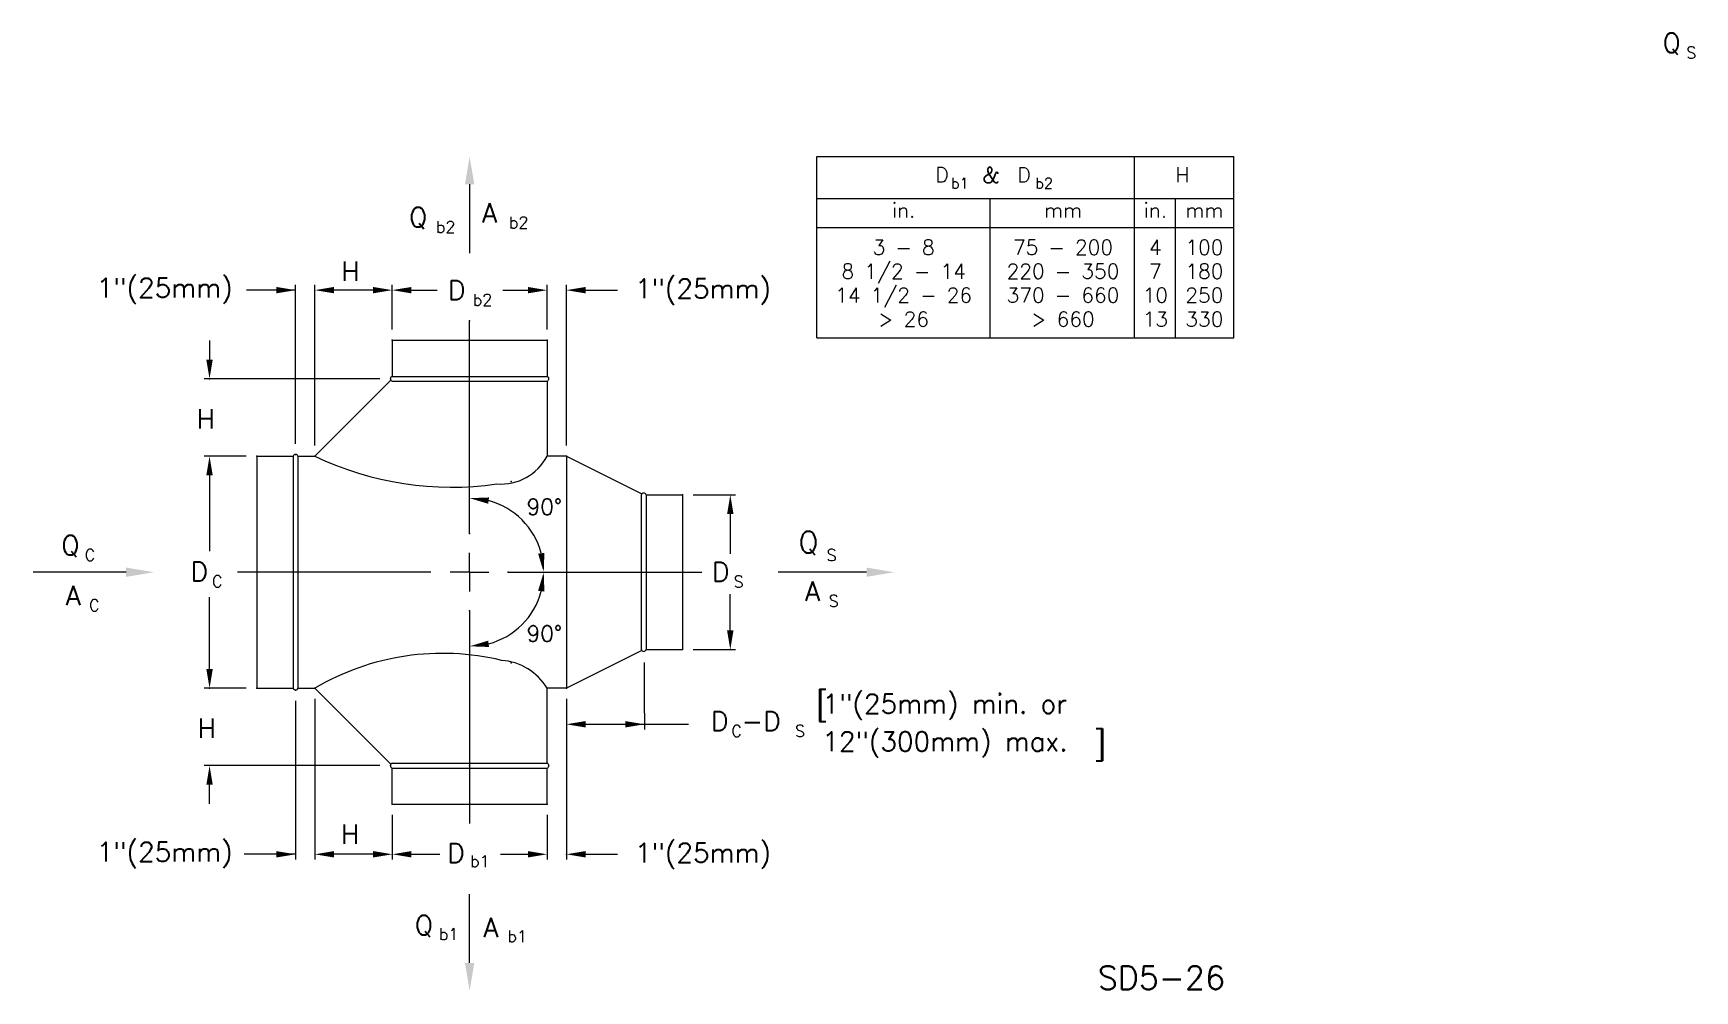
# Model space of a CAD drawing. Extents: x 0.2 to 15.9, y 0.2 to 9.2.
import ezdxf
from ezdxf.enums import TextEntityAlignment as Align

# ---------------------------------------------------------------- set-up
doc = ezdxf.new("R2010")
doc.units = 0
doc.header["$LTSCALE"] = 3
doc.header["$MEASUREMENT"] = 0
doc.layers.get('0').update_dxf_attribs({"linetype": 'CONTINUOUS'})
doc.layers.get('DEFPOINTS').update_dxf_attribs({"linetype": 'CONTINUOUS'})
doc.layers.add('ALT', color=7, linetype='CONTINUOUS')
doc.layers.add('NUMBER', color=7, linetype='CONTINUOUS')
doc.styles.add('ROMANS', font='romans')
doc.dimstyles.get("Standard").update_dxf_attribs({"dimtxt": 0.18, "dimasz": 0.18, "dimexe": 0.18, "dimexo": 0.0625, "dimgap": 0.09, "dimtad": 0, "dimtih": 1, "dimtoh": 1, "dimdec": 4, "dimzin": 0, "dimdsep": 46, "dimtxsty": 'Standard', "dimcen": 0.09, "dimadec": 0, "dimazin": 0, "dimtfac": 1, "dimtdec": 4, "dimtofl": 0, "dimtmove": 0, "dimatfit": 3, "dimfxl": 0, "dimtolj": 1, "dimtzin": 0, "dimarcsym": 0})

# ---------------------------------------------------------------- blocks, each defined once
blk = doc.blocks.new('*D6')
at = {"layer": 'ALT', "color": 0, "lineweight": -2}
for p, q in [((5.255, 2.859), (5.255, 2.67)), ((5.989, 2.826), (5.989, 2.67)), ((5.435, 2.72), (5.809, 2.72))]:
    blk.add_line(p, q, dxfattribs=at)
at = {"layer": 'ALT', "color": 0}
for points in [[(5.435, 2.75), (5.435, 2.69), (5.255, 2.72)], [(5.809, 2.75), (5.809, 2.69), (5.989, 2.72)]]:
    blk.add_solid(points, dxfattribs=at)
at = {"layer": 'DEFPOINTS', "color": 0}
for p in [(5.255, 2.959), (5.989, 2.926), (5.989, 2.72)]:
    blk.add_point(p, dxfattribs=at)

msp = doc.modelspace()

# ---------------------------------------------------------------- linework, layer by layer
for p, q in [((4.3454, 7.79901), (4.3454, 7.15134)), ((4.3454, 4.51407), (4.3454, 6.5153)), ((3.61767, 6.33337), (5.07312, 6.33337)), ((3.61767, 6.33337), (3.61767, 5.99226)), ((5.07312, 6.33337), (5.07312, 5.99226)), ((2.88995, 5.24179), (3.60457, 5.95641)), ((3.61767, 5.99226), (5.07312, 5.99226)), ((3.61767, 5.94677), (5.07312, 5.94677)), ((5.07312, 5.94677), (5.07312, 5.24179)), ((2.34416, 5.24179), (2.34416, 3.05863)), ((2.34416, 5.24179), (2.68528, 5.24179)), ((2.68528, 5.24179), (2.68528, 3.05863)), ((2.73076, 5.24179), (2.73076, 3.05863)), ((2.73076, 5.24179), (2.88995, 5.24179)), ((5.25505, 5.24179), (5.07312, 5.24179)), ((5.25505, 5.24179), (5.25505, 3.05863)), ((5.25505, 5.24179), (5.96491, 4.88686)), ((5.96003, 4.87793), (5.96003, 3.42249)), ((6.00551, 4.87793), (6.34663, 4.87793)), ((6.00551, 4.87793), (6.00551, 3.42249)), ((6.34663, 4.87793), (6.34663, 3.42249)), ((4.3454, 4.15021), (4.3454, 4.33214)), ((1.11496, 4.15021), (0.24129, 4.15021)), ((3.98154, 4.15021), (2.16223, 4.15021)), ((4.3454, 4.15021), (4.16347, 4.15021)), ((4.3454, 4.15021), (4.3454, 3.96828)), ((4.3454, 4.15021), (4.52733, 4.15021)), ((4.70926, 4.15021), (6.52856, 4.15021)), ((8.07865, 4.15021), (7.24607, 4.15021)), ((4.3454, 3.78635), (4.3454, 1.78512)), ((5.96491, 3.41356), (5.25505, 3.05863)), ((6.00551, 3.42249), (6.34663, 3.42249)), ((2.34416, 3.05863), (2.68528, 3.05863)), ((2.73076, 3.05863), (2.88995, 3.05863)), ((2.88995, 3.05863), (3.60457, 2.34401)), ((5.25505, 3.05863), (5.07312, 3.05863)), ((5.07312, 2.35365), (5.07312, 3.05863)), ((3.61767, 2.35365), (5.07312, 2.35365)), ((3.61767, 1.96705), (3.61767, 2.30817)), ((3.61767, 2.30817), (5.07312, 2.30817)), ((5.07312, 1.96705), (5.07312, 2.30817)), ((3.61767, 1.96705), (5.07312, 1.96705)), ((4.3454, 0.47521), (4.3454, 1.12289))]:
    msp.add_line(p, q)
at = {"linetype": 'ByBlock'}
for p, q in [((3.61767, 6.43337), (3.61767, 6.85338)), ((3.79767, 6.80338), (4.03963, 6.80338)), ((4.65799, 6.80338), (4.89312, 6.80338)), ((5.07312, 6.43337), (5.07312, 6.85338)), ((2.24416, 5.24179), (1.84945, 5.24179)), ((1.89945, 5.06179), (1.89945, 4.34745)), ((6.44663, 4.87793), (6.84658, 4.87793)), ((6.79658, 4.69793), (6.79658, 4.32298)), ((1.89945, 3.23863), (1.89945, 3.91541)), ((6.79658, 3.60249), (6.79658, 3.94398)), ((6.44663, 3.42249), (6.84658, 3.42249)), ((2.24416, 3.05863), (1.84945, 3.05863)), ((2.24416, 3.05863), (1.84945, 3.05863)), ((3.61767, 1.86705), (3.61767, 1.44704)), ((3.61767, 1.86705), (3.61767, 1.44704)), ((5.07312, 1.86705), (5.07312, 1.44704)), ((3.79767, 1.49704), (4.06464, 1.49704)), ((4.6345, 1.49704), (4.89312, 1.49704))]:
    msp.add_line(p, q, dxfattribs=at)
for centre, radius, start, end in [((3.62431, 5.96951), 0.02369, 106.260205, 253.739795), ((5.06648, 5.96951), 0.02369, 286.260205, 73.739795), ((2.70802, 5.23516), 0.02369, 16.260205, 163.739795), ((4.17739, 7.93511), 2.98521, 244.451699, 278.182398), ((4.63949, 5.46792), 0.48904, 265.633627, 332.458956), ((5.98277, 4.8713), 0.02369, 16.260205, 163.739795), ((4.09213, 1.02313), 2.36399, 76.444286, 120.566256), ((4.60789, 2.78072), 0.54191, 30.853045, 85.943882), ((5.98277, 3.42912), 0.02369, 196.260205, 343.739795), ((2.70802, 3.06526), 0.02369, 196.260205, 343.739795), ((3.62431, 2.33091), 0.02369, 106.260205, 253.739795), ((5.06648, 2.33091), 0.02369, 286.260205, 73.739795)]:
    msp.add_arc(centre, radius, start, end)
for start, end in [(14.844289, 75.155711), (284.844289, 345.155711)]:
    msp.add_arc((4.3454, 4.15021), 0.69671, start, end, dxfattribs=at)
for p in [(4.73563, 5.00257), (4.73563, 3.29786)]:
    msp.add_point(p)
for points in [[(4.30173, 7.79901), (4.38906, 7.79901), (4.3454, 8.06099)], [(1.11496, 4.19387), (1.11496, 4.10655), (1.37694, 4.15021)], [(8.07865, 4.19387), (8.07865, 4.10655), (8.34063, 4.15021)], [(4.30173, 0.47521), (4.38906, 0.47521), (4.3454, 0.21324)]]:
    msp.add_solid(points)
for points in [[(3.79767, 6.77338), (3.79767, 6.83338), (3.61767, 6.80338)], [(4.89312, 6.77338), (4.89312, 6.83338), (5.07312, 6.80338)], [(1.92945, 5.06179), (1.86945, 5.06179), (1.89945, 5.24179)], [(4.52001, 4.79392), (4.52776, 4.85342), (4.3454, 4.84692)], [(6.82658, 4.69793), (6.76658, 4.69793), (6.79658, 4.87793)], [(4.9891, 4.32483), (5.0486, 4.33258), (5.0421, 4.15021)], [(4.9891, 3.9756), (5.0486, 3.96784), (5.0421, 4.15021)], [(6.82658, 3.60249), (6.76658, 3.60249), (6.79658, 3.42249)], [(4.52001, 3.5065), (4.52776, 3.44701), (4.3454, 3.4535)], [(1.92945, 3.23863), (1.86945, 3.23863), (1.89945, 3.05863)], [(3.79767, 1.46704), (3.79767, 1.52704), (3.61767, 1.49704)], [(4.89312, 1.46704), (4.89312, 1.52704), (5.07312, 1.49704)]]:
    msp.add_solid(points, dxfattribs=at)
at = {"layer": 'ALT'}
for p, q in [((7.61176, 8.06169), (11.53165, 8.06169)), ((7.61176, 6.35367), (7.61176, 8.06169)), ((10.59915, 6.35367), (10.59915, 8.06169)), ((11.53165, 6.35367), (11.53165, 8.06169)), ((7.61176, 7.66563), (11.53165, 7.66563)), ((9.24094, 6.35367), (9.24094, 7.66563)), ((10.98431, 6.35367), (10.98431, 7.66563)), ((7.61176, 7.39333), (11.53165, 7.39333)), ((7.61176, 6.35367), (11.53165, 6.35367)), ((5.25505, 5.34179), (5.25505, 5.34843)), ((5.98894, 2.82572), (5.98894, 3.30132)), ((5.80894, 2.72041), (6.40454, 2.72041))]:
    msp.add_line(p, q, dxfattribs=at)
at = {"layer": 'ALT', "linetype": 'ByBlock'}
for p, q in [((2.70802, 6.80338), (2.24672, 6.80338)), ((2.70802, 5.35885), (2.70802, 6.85338)), ((2.88995, 5.34179), (2.88995, 6.85338)), ((3.43767, 6.80338), (3.06995, 6.80338)), ((5.25505, 5.34179), (5.25505, 6.85338)), ((5.43505, 6.80338), (5.61505, 6.80338)), ((5.61505, 6.80338), (5.73579, 6.80338)), ((1.89945, 6.32826), (1.89945, 6.14951)), ((3.50062, 5.96951), (1.84945, 5.96951)), ((2.70802, 2.94157), (2.70802, 1.44704)), ((2.88995, 2.95863), (2.88995, 1.44704)), ((5.25505, 2.95863), (5.25505, 1.44704)), ((3.50062, 2.33091), (1.84945, 2.33091)), ((1.89945, 1.97216), (1.89945, 2.15091)), ((2.70802, 1.49704), (2.22392, 1.49704)), ((3.43767, 1.49704), (3.06995, 1.49704)), ((5.43505, 1.49704), (5.61505, 1.49704)), ((5.61505, 1.49704), (5.73579, 1.49704))]:
    msp.add_line(p, q, dxfattribs=at)
for points in [[(2.52802, 6.77338), (2.52802, 6.83338), (2.70802, 6.80338)], [(3.06995, 6.77338), (3.06995, 6.83338), (2.88995, 6.80338)], [(3.43767, 6.77338), (3.43767, 6.83338), (3.61767, 6.80338)], [(5.43505, 6.77338), (5.43505, 6.83338), (5.25505, 6.80338)], [(1.92945, 6.14951), (1.86945, 6.14951), (1.89945, 5.96951)], [(1.92945, 2.15091), (1.86945, 2.15091), (1.89945, 2.33091)], [(2.52802, 1.46704), (2.52802, 1.52704), (2.70802, 1.49704)], [(3.06995, 1.46704), (3.06995, 1.52704), (2.88995, 1.49704)], [(3.43767, 1.46704), (3.43767, 1.52704), (3.61767, 1.49704)], [(5.43505, 1.46704), (5.43505, 1.52704), (5.25505, 1.49704)]]:
    msp.add_solid(points, dxfattribs=at)
at = {"layer": 'NUMBER', "linetype": 'ByBlock'}
for p in [(5.25505, 6.80338), (4.3454, 6.5153), (3.61767, 6.33337), (3.61767, 6.33337), (5.07312, 6.33337), (5.07312, 6.33337), (1.89945, 5.96951), (3.60062, 5.96951), (2.34416, 5.24179), (2.34416, 5.24179), (2.70802, 5.25885), (2.88995, 5.24179), (2.88995, 5.24179), (5.25505, 5.24179), (6.34663, 4.87793), (4.3454, 4.51407), (4.70926, 4.15021), (4.70926, 4.15021), (6.34663, 4.15021), (6.34663, 4.15021), (4.3454, 3.78635), (6.34663, 3.42249), (6.79658, 3.42249), (1.89945, 3.05863), (2.34416, 3.05863), (2.34416, 3.05863), (2.70802, 3.04157), (2.88995, 3.05863), (2.88995, 3.05863), (5.25505, 3.05863), (3.60062, 2.33091), (4.3454, 2.33091), (3.61767, 1.96705), (3.61767, 1.96705), (5.07312, 1.96705), (5.07312, 1.96705), (5.25505, 1.49704)]:
    msp.add_point(p, dxfattribs=at)

# ---------------------------------------------------------------- texts
at = {"style": 'ROMANS'}
for s, height, p in [('Q ', 0.18193, (15.56367, 9.03813)), ('Q ', 0.18193, (3.77567, 7.39771)), ('A', 0.18193, (4.46154, 7.43877)), ('D', 0.18193, (4.14139, 6.712)), ('90%%d', 0.15, (4.88116, 4.69007)), ('Q', 0.2, (7.43738, 4.33213)), ('Q ', 0.18193, (0.50489, 4.3122)), ('D', 0.18193, (1.72085, 4.06471)), ('D', 0.18193, (6.62417, 4.06236)), ('A', 0.18193, (0.54598, 3.83947)), ('A', 0.18193, (7.49965, 3.88017)), ('90%%d', 0.15, (4.88116, 3.49786)), ('D', 0.18193, (4.13412, 1.41793)), ('Q', 0.18193, (3.83004, 0.73921)), ('A', 0.18193, (4.47479, 0.71867))]:
    msp.add_text(s, height=height, dxfattribs=at).set_placement(p)
for s, p in [('S', (15.8339, 9.03813)), ('b2', (4.12025, 7.39771)), ('b2', (4.80612, 7.43877)), ('b2', (4.46682, 6.712)), ('C', (0.77512, 4.3122)), ('S', (7.74934, 4.31133)), ('C', (1.97193, 4.06471)), ('S', (6.87525, 4.06236)), ('S', (7.76988, 3.88017)), ('C', (0.81621, 3.83947)), ('b1', (4.44098, 1.43168)), ('b1', (4.14789, 0.74621)), ('b1', (4.79264, 0.72568))]:
    msp.add_text(s, height=0.11, dxfattribs=at).set_placement(p, align=Align.MIDDLE)
at = {"layer": 'ALT', "style": 'ROMANS'}
for s, height, p in [('D', 0.13918, (8.78752, 7.81969)), ('H', 0.13918, (11.04696, 7.81969)), ('in.', 0.139177, (8.42699, 7.48555)), ('mm', 0.139177, (9.92573, 7.48555)), ('in.', 0.139177, (10.79461, 7.48555)), ('mm', 0.139177, (11.25579, 7.48555)), ('3 - 8', 0.139177, (8.42699, 7.13645)), ('75 - 200', 0.139177, (9.92573, 7.13645)), ('4', 0.13918, (10.79461, 7.13645)), ('100', 0.139177, (11.25579, 7.13645)), ('8 1/2 - 14', 0.139177, (8.42699, 6.91111)), ('220 - 350', 0.139177, (9.92573, 6.91111)), ('7', 0.13918, (10.79461, 6.91111)), ('180', 0.139177, (11.25579, 6.91111)), ('14 1/2 - 26', 0.1391765, (8.42699, 6.68578)), ('370 - 660', 0.139177, (9.92573, 6.68578)), ('10', 0.139177, (10.79461, 6.68578)), ('250', 0.139177, (11.25579, 6.68578)), ('> 26', 0.139177, (8.42699, 6.46045)), ('> 660', 0.139177, (9.92573, 6.46045)), ('13', 0.139177, (10.79461, 6.46045)), ('330', 0.139177, (11.25579, 6.46045))]:
    msp.add_text(s, height=height, dxfattribs=at).set_placement(p, align=Align.CENTER)
for s, height, p in [('b1', 0.1, (8.87176, 7.75841)), ('&', 0.15, (9.16599, 7.81242)), ('D', 0.14, (9.49625, 7.81842)), ('b2', 0.1, (9.66439, 7.75841)), ('[', 0.2, (7.60175, 2.8128)), ('1"(25mm) min. or', 0.1819302, (7.66377, 2.82195)), ('D -D', 0.18193, (6.61476, 2.65826)), ('12"(300mm) max.', 0.1819302, (7.66233, 2.46765)), (']', 0.2, (10.21099, 2.44324))]:
    msp.add_text(s, height=height, dxfattribs=at).set_placement(p)
for s, p in [('H', (3.30988, 6.89001)), ('1"(25mm)', (2.11657, 6.73456)), ('1"(25mm)', (7.17923, 6.72684)), ('H', (1.94914, 5.50221)), ('H', (1.95734, 2.59096)), ('H', (3.30607, 1.59644)), ('1"(25mm)', (2.11657, 1.42822)), ('1"(25mm)', (7.17923, 1.4205))]:
    msp.add_text(s, height=0.18193, dxfattribs=at).set_placement(p, align=Align.RIGHT)
for s, p in [('C', (6.85627, 2.6572)), ('S', (7.45256, 2.6572))]:
    msp.add_text(s, height=0.11, dxfattribs=at).set_placement(p, align=Align.MIDDLE)
at = {"layer": 'NUMBER', "style": 'ROMANS'}
msp.add_text('SD5-26', height=0.22, dxfattribs=at).set_placement((10.25208, 0.22585))

# ---------------------------------------------------------------- dimensions: what is measured, and where the dimension line sits
at = {"layer": 'ALT'}
dim = msp.add_linear_dim(base=(5.98894, 2.72041), p1=(5.25505, 2.95863), p2=(5.98894, 2.92572), text=' ', dimstyle='Standard', override={"dimexe": 0.05, "dimexo": 0.1, "dimtad": 1, "dimtih": 0, "dimtoh": 0, "dimtofl": 1, "dimtmove": 2}, dxfattribs=at)
dim.commit()
dim.dimension.update_dxf_attribs({"geometry": '*D6', "text_midpoint": (5.62199, 2.72041)})

doc.saveas('drawing.dxf')
